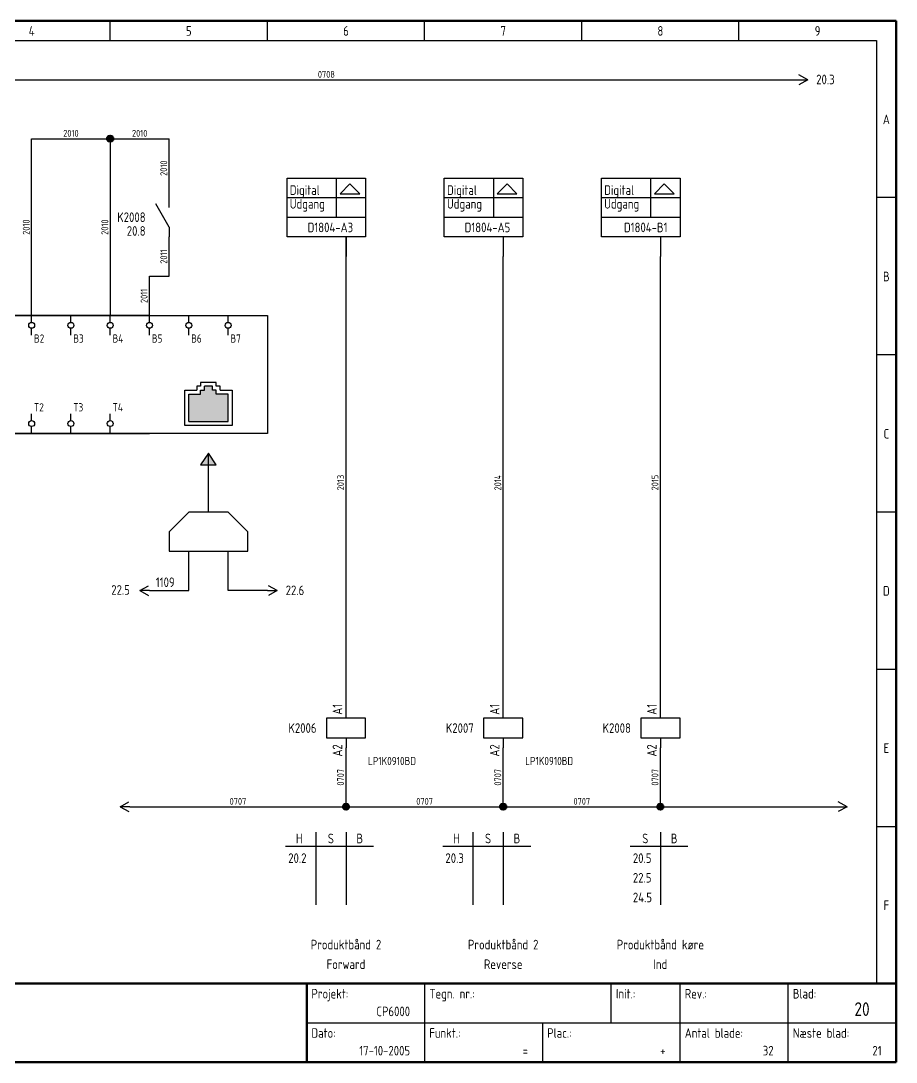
# Model space of a CAD drawing. Header units: millimetres. Extents: x 10 to 410, y 10 to 275.
# Drawn here: x 187.3 to 410, y 10 to 275 of the extents above; entities that cross this region are included whole.
import ezdxf
from ezdxf.enums import TextEntityAlignment as Align

# ---------------------------------------------------------------- set-up
doc = ezdxf.new("R2010")
doc.units = ezdxf.units.MM
doc.linetypes.add('Caddy_Solid', pattern=[0])
doc.layers.add('2', color=7, linetype='Continuous')
doc.styles.add('Caddy_Vectorfont1p', font='isocp___.ttf', dxfattribs={"width": 0.9})

# ---------------------------------------------------------------- blocks, each defined once
blk = doc.blocks.new('Blk1')
at = {"linetype": 'Caddy_Solid', "lineweight": 50}
for p, q in [((10, 275), (410, 275)), ((410, 275), (410, 10)), ((10, 30), (410, 30)), ((260, 30), (260, 10)), ((410, 10), (10, 10))]:
    blk.add_line(p, q, dxfattribs=at)
at = {"linetype": 'Caddy_Solid', "lineweight": 25}
for p, q in [((210, 270), (210, 275)), ((250, 270), (250, 275)), ((290, 270), (290, 275)), ((330, 270), (330, 275)), ((370, 270), (370, 275)), ((15, 270), (405, 270)), ((405, 270), (405, 30)), ((410, 230), (405, 230)), ((410, 190), (405, 190)), ((410, 150), (405, 150)), ((405, 110), (410, 110)), ((405, 70), (410, 70)), ((290, 30), (290, 10)), ((337.5, 20), (337.5, 30)), ((355, 20), (355, 30)), ((382.5, 20), (382.5, 30)), ((405, 30), (410, 30)), ((260, 20), (410, 20)), ((320, 20), (320, 10)), ((355, 10), (355, 20)), ((382.5, 10), (382.5, 20))]:
    blk.add_line(p, q, dxfattribs=at)
at = {"lineweight": 25, "style": 'Caddy_Vectorfont1p', "width": 0.9}
for s, p in [('4', (190, 271.2)), ('5', (230, 271.2)), ('6', (270, 271.2)), ('7', (310, 271.2)), ('8', (350, 271.2)), ('9', (390, 271.2)), ('A', (407.5, 248.7)), ('B', (407.5, 208.7)), ('C', (407.5, 168.7)), ('D', (407.5, 128.7)), ('E', (407.5, 88.7)), ('F', (407.5, 48.7))]:
    blk.add_text(s, height=2.45, dxfattribs=at).set_placement(p, align=Align.CENTER)
for s, p in [('Projekt:', (261.2, 26.2)), ('Tegn. nr.:', (291.2, 26.2)), ('Init.:', (338.7, 26.2)), ('Rev.:', (356.2, 26.2)), ('Blad:', (383.7, 26.2)), ('Dato:', (261.2, 16.2)), ('Funkt.:', (291.2, 16.2)), ('Plac.:', (321.2, 16.2)), ('Antal blade:', (356.2, 16.2)), ('Næste blad:', (383.7, 16.2))]:
    blk.add_text(s, height=2.45, dxfattribs=at).set_placement(p)
for s, p in [('CP6000', (286.3, 21.7)), ('17-10-2005', (286.3, 11.7)), ('+', (351.3, 11.7)), ('32', (378.8, 11.7)), ('21', (406.3, 11.7)), ('=', (316.3, 11.7))]:
    blk.add_text(s, height=2.45, dxfattribs=at).set_placement(p, align=Align.RIGHT)
at = {"lineweight": 35, "style": 'Caddy_Vectorfont1p', "width": 0.9}
blk.add_text('20', height=3.5, dxfattribs=at).set_placement((403.25, 21.75), align=Align.RIGHT)
blk = doc.blocks.new('Blk7')
at = {"linetype": 'Caddy_Solid', "lineweight": 25}
for p, q in [((190, 198.25), (190, 200)), ((190, 195), (190, 196.75))]:
    blk.add_line(p, q, dxfattribs=at)
blk.add_circle((190, 197.5), 0.75, dxfattribs=at)
at = {"lineweight": 25, "style": 'Caddy_Vectorfont1p', "width": 0.9, "flags": 1}
blk.add_attdef('$TAG160410', (192.6, 199.2), '', height=2.45, rotation=90, dxfattribs=at)
at = {"layer": '2', "lineweight": 25, "style": 'Caddy_Vectorfont1p', "width": 0.9, "flags": 1}
blk.add_attdef('$TAG160400', (189.1, 199.2), '', height=2.45, rotation=90, dxfattribs=at)
for tag, p in [('$TAG140020', (185.05, 203.3)), ('$TAG140050', (185.05, 199.8)), ('$TAG160010', (185.05, 196.3)), ('$TAG160030', (185.05, 192.8)), ('$TAG160040', (185.05, 187.8))]:
    blk.add_attdef(tag, text='', height=2.45, dxfattribs=at).set_placement(p, align=Align.RIGHT)
blk = doc.blocks.new('Blk8')
at = {"linetype": 'Caddy_Solid', "lineweight": 25}
for p, q in [((200, 198.25), (200, 200)), ((200, 195), (200, 196.75))]:
    blk.add_line(p, q, dxfattribs=at)
blk.add_circle((200, 197.5), 0.75, dxfattribs=at)
at = {"lineweight": 25, "style": 'Caddy_Vectorfont1p', "width": 0.9, "flags": 1}
blk.add_attdef('$TAG160410', (202.6, 199.2), '', height=2.45, rotation=90, dxfattribs=at)
at = {"layer": '2', "lineweight": 25, "style": 'Caddy_Vectorfont1p', "width": 0.9, "flags": 1}
blk.add_attdef('$TAG160400', (199.1, 199.2), '', height=2.45, rotation=90, dxfattribs=at)
for tag, p in [('$TAG140020', (195.05, 203.3)), ('$TAG140050', (195.05, 199.8)), ('$TAG160010', (195.05, 196.3)), ('$TAG160030', (195.05, 192.8)), ('$TAG160040', (195.05, 187.8))]:
    blk.add_attdef(tag, text='', height=2.45, dxfattribs=at).set_placement(p, align=Align.RIGHT)
blk = doc.blocks.new('Blk9')
at = {"linetype": 'Caddy_Solid', "lineweight": 25}
for p, q in [((210, 198.25), (210, 200)), ((210, 195), (210, 196.75))]:
    blk.add_line(p, q, dxfattribs=at)
blk.add_circle((210, 197.5), 0.75, dxfattribs=at)
at = {"lineweight": 25, "style": 'Caddy_Vectorfont1p', "width": 0.9, "flags": 1}
blk.add_attdef('$TAG160410', (212.6, 199.2), '', height=2.45, rotation=90, dxfattribs=at)
at = {"layer": '2', "lineweight": 25, "style": 'Caddy_Vectorfont1p', "width": 0.9, "flags": 1}
blk.add_attdef('$TAG160400', (209.1, 199.2), '', height=2.45, rotation=90, dxfattribs=at)
for tag, p in [('$TAG140020', (205.05, 203.3)), ('$TAG140050', (205.05, 199.8)), ('$TAG160010', (205.05, 196.3)), ('$TAG160030', (205.05, 192.8)), ('$TAG160040', (205.05, 187.8))]:
    blk.add_attdef(tag, text='', height=2.45, dxfattribs=at).set_placement(p, align=Align.RIGHT)
blk = doc.blocks.new('Blk10')
at = {"linetype": 'Caddy_Solid', "lineweight": 25}
for p, q in [((220, 198.25), (220, 200)), ((220, 195), (220, 196.75))]:
    blk.add_line(p, q, dxfattribs=at)
blk.add_circle((220, 197.5), 0.75, dxfattribs=at)
at = {"lineweight": 25, "style": 'Caddy_Vectorfont1p', "width": 0.9, "flags": 1}
blk.add_attdef('$TAG160410', (222.6, 199.2), '', height=2.45, rotation=90, dxfattribs=at)
at = {"layer": '2', "lineweight": 25, "style": 'Caddy_Vectorfont1p', "width": 0.9, "flags": 1}
blk.add_attdef('$TAG160400', (219.1, 199.2), '', height=2.45, rotation=90, dxfattribs=at)
for tag, p in [('$TAG140020', (215.05, 203.3)), ('$TAG140050', (215.05, 199.8)), ('$TAG160010', (215.05, 196.3)), ('$TAG160030', (215.05, 192.8)), ('$TAG160040', (215.05, 187.8))]:
    blk.add_attdef(tag, text='', height=2.45, dxfattribs=at).set_placement(p, align=Align.RIGHT)
blk = doc.blocks.new('Blk11')
at = {"linetype": 'Caddy_Solid', "lineweight": 25}
for p, q in [((230, 198.25), (230, 200)), ((230, 195), (230, 196.75))]:
    blk.add_line(p, q, dxfattribs=at)
blk.add_circle((230, 197.5), 0.75, dxfattribs=at)
at = {"lineweight": 25, "style": 'Caddy_Vectorfont1p', "width": 0.9, "flags": 1}
blk.add_attdef('$TAG160410', (232.6, 199.2), '', height=2.45, rotation=90, dxfattribs=at)
at = {"layer": '2', "lineweight": 25, "style": 'Caddy_Vectorfont1p', "width": 0.9, "flags": 1}
blk.add_attdef('$TAG160400', (229.1, 199.2), '', height=2.45, rotation=90, dxfattribs=at)
for tag, p in [('$TAG140020', (225.05, 203.3)), ('$TAG140050', (225.05, 199.8)), ('$TAG160010', (225.05, 196.3)), ('$TAG160030', (225.05, 192.8)), ('$TAG160040', (225.05, 187.8))]:
    blk.add_attdef(tag, text='', height=2.45, dxfattribs=at).set_placement(p, align=Align.RIGHT)
blk = doc.blocks.new('Blk12')
at = {"linetype": 'Caddy_Solid', "lineweight": 25}
for p, q in [((240, 198.25), (240, 200)), ((240, 195), (240, 196.75))]:
    blk.add_line(p, q, dxfattribs=at)
blk.add_circle((240, 197.5), 0.75, dxfattribs=at)
at = {"lineweight": 25, "style": 'Caddy_Vectorfont1p', "width": 0.9, "flags": 1}
blk.add_attdef('$TAG160410', (242.6, 199.2), '', height=2.45, rotation=90, dxfattribs=at)
at = {"layer": '2', "lineweight": 25, "style": 'Caddy_Vectorfont1p', "width": 0.9, "flags": 1}
blk.add_attdef('$TAG160400', (239.1, 199.2), '', height=2.45, rotation=90, dxfattribs=at)
for tag, p in [('$TAG140020', (235.05, 203.3)), ('$TAG140050', (235.05, 199.8)), ('$TAG160010', (235.05, 196.3)), ('$TAG160030', (235.05, 192.8)), ('$TAG160040', (235.05, 187.8))]:
    blk.add_attdef(tag, text='', height=2.45, dxfattribs=at).set_placement(p, align=Align.RIGHT)
blk = doc.blocks.new('Blk14')
at = {"linetype": 'Caddy_Solid', "lineweight": 25}
for p, q in [((190, 173.25), (190, 175)), ((190, 170), (190, 171.75))]:
    blk.add_line(p, q, dxfattribs=at)
blk.add_circle((190, 172.5), 0.75, dxfattribs=at)
at = {"lineweight": 25, "style": 'Caddy_Vectorfont1p', "width": 0.9, "flags": 1}
blk.add_attdef('$TAG160410', (192.6, 174.2), '', height=2.45, rotation=90, dxfattribs=at)
at = {"layer": '2', "lineweight": 25, "style": 'Caddy_Vectorfont1p', "width": 0.9, "flags": 1}
blk.add_attdef('$TAG160400', (189.1, 174.2), '', height=2.45, rotation=90, dxfattribs=at)
for tag, p in [('$TAG140020', (185.05, 178.3)), ('$TAG140050', (185.05, 174.8)), ('$TAG160010', (185.05, 171.3)), ('$TAG160030', (185.05, 167.8)), ('$TAG160040', (185.05, 162.8))]:
    blk.add_attdef(tag, text='', height=2.45, dxfattribs=at).set_placement(p, align=Align.RIGHT)
blk = doc.blocks.new('Blk15')
at = {"linetype": 'Caddy_Solid', "lineweight": 25}
for p, q in [((200, 173.25), (200, 175)), ((200, 170), (200, 171.75))]:
    blk.add_line(p, q, dxfattribs=at)
blk.add_circle((200, 172.5), 0.75, dxfattribs=at)
at = {"lineweight": 25, "style": 'Caddy_Vectorfont1p', "width": 0.9, "flags": 1}
blk.add_attdef('$TAG160410', (202.6, 174.2), '', height=2.45, rotation=90, dxfattribs=at)
at = {"layer": '2', "lineweight": 25, "style": 'Caddy_Vectorfont1p', "width": 0.9, "flags": 1}
blk.add_attdef('$TAG160400', (199.1, 174.2), '', height=2.45, rotation=90, dxfattribs=at)
for tag, p in [('$TAG140020', (195.05, 178.3)), ('$TAG140050', (195.05, 174.8)), ('$TAG160010', (195.05, 171.3)), ('$TAG160030', (195.05, 167.8)), ('$TAG160040', (195.05, 162.8))]:
    blk.add_attdef(tag, text='', height=2.45, dxfattribs=at).set_placement(p, align=Align.RIGHT)
blk = doc.blocks.new('Blk16')
at = {"linetype": 'Caddy_Solid', "lineweight": 25}
for p, q in [((210, 173.25), (210, 175)), ((210, 170), (210, 171.75))]:
    blk.add_line(p, q, dxfattribs=at)
blk.add_circle((210, 172.5), 0.75, dxfattribs=at)
at = {"lineweight": 25, "style": 'Caddy_Vectorfont1p', "width": 0.9, "flags": 1}
blk.add_attdef('$TAG160410', (212.6, 174.2), '', height=2.45, rotation=90, dxfattribs=at)
at = {"layer": '2', "lineweight": 25, "style": 'Caddy_Vectorfont1p', "width": 0.9, "flags": 1}
blk.add_attdef('$TAG160400', (209.1, 174.2), '', height=2.45, rotation=90, dxfattribs=at)
for tag, p in [('$TAG140020', (205.05, 178.3)), ('$TAG140050', (205.05, 174.8)), ('$TAG160010', (205.05, 171.3)), ('$TAG160030', (205.05, 167.8)), ('$TAG160040', (205.05, 162.8))]:
    blk.add_attdef(tag, text='', height=2.45, dxfattribs=at).set_placement(p, align=Align.RIGHT)
blk = doc.blocks.new('Blk32')
at = {"linetype": 'Caddy_Solid', "lineweight": 25}
for p, q in [((212.5, 75), (214.75, 76.25)), ((212.5, 75), (214.75, 73.75)), ((215, 75), (212.5, 75))]:
    blk.add_line(p, q, dxfattribs=at)
at = {"lineweight": 25, "style": 'Caddy_Vectorfont1p', "width": 0.9, "flags": 1}
blk.add_attdef('$TAG160010', (216.6, 75.9), '', height=2.45, dxfattribs=at)
at = {"lineweight": 25, "style": 'Caddy_Vectorfont1p', "width": 0.9}
blk.add_attdef('$TAG160500', text='', height=2.45, dxfattribs=at).set_placement((210, 73.95), align=Align.RIGHT)
blk = doc.blocks.new('Blk33')
at = {"linetype": 'Caddy_Solid', "lineweight": 25}
for p, q in [((395, 75), (397.5, 75)), ((397.5, 75), (395.25, 76.25)), ((397.5, 75), (395.25, 73.75))]:
    blk.add_line(p, q, dxfattribs=at)
at = {"lineweight": 25, "style": 'Caddy_Vectorfont1p', "width": 0.9, "flags": 1}
blk.add_attdef('$TAG160010', text='', height=2.45, dxfattribs=at).set_placement((392.5, 75.9), align=Align.RIGHT)
at = {"lineweight": 25, "style": 'Caddy_Vectorfont1p', "width": 0.9}
blk.add_attdef('$TAG160500', (399.65, 73.85), '', height=2.45, dxfattribs=at)
blk = doc.blocks.new('Blk34')
at = {"linetype": 'Caddy_Solid', "lineweight": 25}
for p, q in [((270, 97.5), (270, 100)), ((275, 97.5), (265, 97.5)), ((265, 97.5), (265, 92.5)), ((275, 92.5), (275, 97.5)), ((265, 92.5), (275, 92.5)), ((270, 92.5), (270, 90))]:
    blk.add_line(p, q, dxfattribs=at)
at = {"lineweight": 25, "style": 'Caddy_Vectorfont1p', "width": 0.9}
blk.add_attdef('$TAG175000_00', (269.05, 98.4), '', height=2.45, rotation=90, dxfattribs=at)
for tag, p in [('$TAG160010', (262.5, 93.8)), ('$TAG160030', (262.5, 90.3))]:
    blk.add_attdef(tag, text='', height=2.45, dxfattribs=at).set_placement(p, align=Align.RIGHT)
blk.add_attdef('$TAG175000_01', text='', height=2.45, rotation=90, dxfattribs=at).set_placement((269.05, 90.9), align=Align.RIGHT)
at = {"lineweight": 25, "style": 'Caddy_Vectorfont1p', "width": 0.9, "flags": 1}
blk.add_attdef('$TAG160040', text='', height=2.45, dxfattribs=at).set_placement((262.5, 86.8), align=Align.RIGHT)
blk = doc.blocks.new('Blk35')
at = {"linetype": 'Caddy_Solid', "lineweight": 25}
for p, q in [((310, 97.5), (310, 100)), ((315, 97.5), (305, 97.5)), ((305, 97.5), (305, 92.5)), ((315, 92.5), (315, 97.5)), ((305, 92.5), (315, 92.5)), ((310, 92.5), (310, 90))]:
    blk.add_line(p, q, dxfattribs=at)
at = {"lineweight": 25, "style": 'Caddy_Vectorfont1p', "width": 0.9}
blk.add_attdef('$TAG175000_00', (309.05, 98.4), '', height=2.45, rotation=90, dxfattribs=at)
for tag, p in [('$TAG160010', (302.5, 93.8)), ('$TAG160030', (302.5, 90.3))]:
    blk.add_attdef(tag, text='', height=2.45, dxfattribs=at).set_placement(p, align=Align.RIGHT)
blk.add_attdef('$TAG175000_01', text='', height=2.45, rotation=90, dxfattribs=at).set_placement((309.05, 90.9), align=Align.RIGHT)
at = {"lineweight": 25, "style": 'Caddy_Vectorfont1p', "width": 0.9, "flags": 1}
blk.add_attdef('$TAG160040', text='', height=2.45, dxfattribs=at).set_placement((302.5, 86.8), align=Align.RIGHT)
blk = doc.blocks.new('Blk36')
at = {"linetype": 'Caddy_Solid', "lineweight": 25}
for p, q in [((350, 97.5), (350, 100)), ((355, 97.5), (345, 97.5)), ((345, 97.5), (345, 92.5)), ((355, 92.5), (355, 97.5)), ((345, 92.5), (355, 92.5)), ((350, 92.5), (350, 90))]:
    blk.add_line(p, q, dxfattribs=at)
at = {"lineweight": 25, "style": 'Caddy_Vectorfont1p', "width": 0.9}
blk.add_attdef('$TAG175000_00', (349.05, 98.4), '', height=2.45, rotation=90, dxfattribs=at)
for tag, p in [('$TAG160010', (342.5, 93.8)), ('$TAG160030', (342.5, 90.3))]:
    blk.add_attdef(tag, text='', height=2.45, dxfattribs=at).set_placement(p, align=Align.RIGHT)
blk.add_attdef('$TAG175000_01', text='', height=2.45, rotation=90, dxfattribs=at).set_placement((349.05, 90.9), align=Align.RIGHT)
at = {"lineweight": 25, "style": 'Caddy_Vectorfont1p', "width": 0.9, "flags": 1}
blk.add_attdef('$TAG160040', text='', height=2.45, dxfattribs=at).set_placement((342.5, 86.8), align=Align.RIGHT)
blk = doc.blocks.new('Blk37')
at = {"linetype": 'Caddy_Solid', "lineweight": 25}
for p, q in [((225, 222.5), (221.58, 228.42)), ((225, 227.5), (225, 230)), ((225, 222.5), (225, 220))]:
    blk.add_line(p, q, dxfattribs=at)
at = {"lineweight": 25, "style": 'Caddy_Vectorfont1p', "width": 0.9, "flags": 1}
blk.add_attdef('$TAG175000_00', (224.05, 229.3), '', height=2.45, rotation=90, dxfattribs=at)
at = {"lineweight": 25, "style": 'Caddy_Vectorfont1p', "width": 0.9}
for tag, p in [('$TAG160010', (219, 223.8)), ('$TAG160500', (219, 220.3))]:
    blk.add_attdef(tag, text='', height=2.45, dxfattribs=at).set_placement(p, align=Align.RIGHT)
at = {"lineweight": 25, "style": 'Caddy_Vectorfont1p', "width": 0.9, "flags": 1}
blk.add_attdef('$TAG175000_01', text='', height=2.45, rotation=90, dxfattribs=at).set_placement((224.05, 220.9), align=Align.RIGHT)
blk = doc.blocks.new('Blk42')
at = {"linetype": 'Caddy_Solid', "lineweight": 25}
for p, q in [((385, 260), (387.5, 260)), ((387.5, 260), (385.25, 261.25)), ((387.5, 260), (385.25, 258.75))]:
    blk.add_line(p, q, dxfattribs=at)
at = {"lineweight": 25, "style": 'Caddy_Vectorfont1p', "width": 0.9, "flags": 1}
blk.add_attdef('$TAG160010', text='', height=2.45, dxfattribs=at).set_placement((382.5, 260.9), align=Align.RIGHT)
at = {"lineweight": 25, "style": 'Caddy_Vectorfont1p', "width": 0.9}
blk.add_attdef('$TAG160500', (389.65, 258.85), '', height=2.45, dxfattribs=at)
blk = doc.blocks.new('Blk48')
at = {"linetype": 'Caddy_Solid', "lineweight": 25}
for p, q in [((255, 235), (275, 235)), ((255, 220), (255, 235)), ((275, 235), (275, 220)), ((275, 220), (255, 220))]:
    blk.add_line(p, q, dxfattribs=at)
blk = doc.blocks.new('Blk47')
at = {"linetype": 'Caddy_Solid', "lineweight": 25}
for p, q in [((267.5, 235), (267.5, 225)), ((271, 233.5), (268.5, 231)), ((273.5, 231), (271, 233.5)), ((268.5, 231), (273.5, 231)), ((255, 230), (275, 230)), ((255, 225), (275, 225)), ((270, 220), (270, 215))]:
    blk.add_line(p, q, dxfattribs=at)
blk.add_blockref('Blk48', (0, 0, 1))
at = {"lineweight": 25, "style": 'Caddy_Vectorfont1p', "width": 0.9}
for s, p in [('Digital', (255.7, 230.7)), ('Udgang', (255.7, 227.2))]:
    blk.add_text(s, height=2.45, dxfattribs=at).set_placement(p)
at = {"lineweight": 25, "style": 'Caddy_Vectorfont1p', "width": 0.9, "flags": 1}
blk.add_attdef('$TAG160010', text='', height=2.45, dxfattribs=at).set_placement((248.46, 225.55), align=Align.RIGHT)
at = {"lineweight": 25, "style": 'Caddy_Vectorfont1p', "width": 0.9}
for tag, p in [('$TAG175100', (271.8, 221.2)), ('$TAG175110', (251.8, 218.7)), ('$TAG175120', (251.8, 215.2)), ('$TAG160500', (248.46, 211.55))]:
    blk.add_attdef(tag, text='', height=2.45, dxfattribs=at).set_placement(p, align=Align.RIGHT)
blk.add_attdef('$TAG175000_00', text='', height=2.45, rotation=90, dxfattribs=at).set_placement((269.05, 215.9), align=Align.RIGHT)
blk = doc.blocks.new('Blk50')
at = {"linetype": 'Caddy_Solid', "lineweight": 25}
for p, q in [((295, 235), (315, 235)), ((295, 220), (295, 235)), ((315, 235), (315, 220)), ((315, 220), (295, 220))]:
    blk.add_line(p, q, dxfattribs=at)
blk = doc.blocks.new('Blk49')
at = {"linetype": 'Caddy_Solid', "lineweight": 25}
for p, q in [((307.5, 235), (307.5, 225)), ((311, 233.5), (308.5, 231)), ((313.5, 231), (311, 233.5)), ((308.5, 231), (313.5, 231)), ((295, 230), (315, 230)), ((295, 225), (315, 225)), ((310, 220), (310, 215))]:
    blk.add_line(p, q, dxfattribs=at)
blk.add_blockref('Blk50', (0, 0, 1))
at = {"lineweight": 25, "style": 'Caddy_Vectorfont1p', "width": 0.9}
for s, p in [('Digital', (295.7, 230.7)), ('Udgang', (295.7, 227.2))]:
    blk.add_text(s, height=2.45, dxfattribs=at).set_placement(p)
at = {"lineweight": 25, "style": 'Caddy_Vectorfont1p', "width": 0.9, "flags": 1}
blk.add_attdef('$TAG160010', text='', height=2.45, dxfattribs=at).set_placement((288.46, 225.55), align=Align.RIGHT)
at = {"lineweight": 25, "style": 'Caddy_Vectorfont1p', "width": 0.9}
for tag, p in [('$TAG175100', (311.8, 221.2)), ('$TAG175110', (291.8, 218.7)), ('$TAG175120', (291.8, 215.2)), ('$TAG160500', (288.46, 211.55))]:
    blk.add_attdef(tag, text='', height=2.45, dxfattribs=at).set_placement(p, align=Align.RIGHT)
blk.add_attdef('$TAG175000_00', text='', height=2.45, rotation=90, dxfattribs=at).set_placement((309.05, 215.9), align=Align.RIGHT)
blk = doc.blocks.new('Blk52')
at = {"linetype": 'Caddy_Solid', "lineweight": 25}
for p, q in [((335, 235), (355, 235)), ((335, 220), (335, 235)), ((355, 235), (355, 220)), ((355, 220), (335, 220))]:
    blk.add_line(p, q, dxfattribs=at)
blk = doc.blocks.new('Blk51')
at = {"linetype": 'Caddy_Solid', "lineweight": 25}
for p, q in [((347.5, 235), (347.5, 225)), ((351, 233.5), (348.5, 231)), ((353.5, 231), (351, 233.5)), ((348.5, 231), (353.5, 231)), ((335, 230), (355, 230)), ((335, 225), (355, 225)), ((350, 220), (350, 215))]:
    blk.add_line(p, q, dxfattribs=at)
blk.add_blockref('Blk52', (0, 0, 1))
at = {"lineweight": 25, "style": 'Caddy_Vectorfont1p', "width": 0.9}
for s, p in [('Digital', (335.7, 230.7)), ('Udgang', (335.7, 227.2))]:
    blk.add_text(s, height=2.45, dxfattribs=at).set_placement(p)
at = {"lineweight": 25, "style": 'Caddy_Vectorfont1p', "width": 0.9, "flags": 1}
blk.add_attdef('$TAG160010', text='', height=2.45, dxfattribs=at).set_placement((328.46, 225.55), align=Align.RIGHT)
at = {"lineweight": 25, "style": 'Caddy_Vectorfont1p', "width": 0.9}
for tag, p in [('$TAG175100', (351.8, 221.2)), ('$TAG175110', (331.8, 218.7)), ('$TAG175120', (331.8, 215.2)), ('$TAG160500', (328.46, 211.55))]:
    blk.add_attdef(tag, text='', height=2.45, dxfattribs=at).set_placement(p, align=Align.RIGHT)
blk.add_attdef('$TAG175000_00', text='', height=2.45, rotation=90, dxfattribs=at).set_placement((349.05, 215.9), align=Align.RIGHT)
blk = doc.blocks.new('Blk53')
blk.add_hatch(color=256).paths.add_polyline_path([(240, 173), (230, 173), (230, 180), (233, 180), (233, 181), (234, 181), (234, 182), (236, 182), (236, 181), (237, 181), (237, 180), (240, 180)])
at = {"linetype": 'Caddy_Solid', "lineweight": 25}
for p, q in [((237, 183), (233, 183)), ((233, 183), (233, 182)), ((237, 182), (237, 183)), ((229, 172), (229, 181)), ((229, 181), (232, 181)), ((233, 182), (232, 182)), ((232, 182), (232, 181)), ((233, 180), (233, 181)), ((233, 181), (234, 181)), ((234, 181), (234, 182)), ((236, 182), (234, 182)), ((236, 181), (236, 182)), ((237, 181), (236, 181)), ((238, 182), (237, 182)), ((237, 180), (237, 181)), ((238, 181), (238, 182)), ((238, 181), (241, 181)), ((241, 181), (241, 172)), ((230, 173), (230, 180)), ((230, 180), (233, 180)), ((240, 180), (237, 180)), ((240, 173), (240, 180)), ((230, 173), (240, 173)), ((241, 172), (229, 172))]:
    blk.add_line(p, q, dxfattribs=at)
blk = doc.blocks.new('Blk54')
at = {"linetype": 'Caddy_Solid', "lineweight": 25}
for p, q in [((217.5, 130), (219.75, 131.25)), ((217.5, 130), (219.75, 128.75)), ((220, 130), (217.5, 130))]:
    blk.add_line(p, q, dxfattribs=at)
at = {"lineweight": 25, "style": 'Caddy_Vectorfont1p', "width": 0.9, "flags": 1}
for tag, p in [('$TAG140020', (221.6, 137.9)), ('$TAG140050', (221.6, 134.4))]:
    blk.add_attdef(tag, p, '', height=2.45, dxfattribs=at)
at = {"lineweight": 25, "style": 'Caddy_Vectorfont1p', "width": 0.9}
blk.add_attdef('$TAG160010', (221.6, 130.9), '', height=2.45, dxfattribs=at)
blk.add_attdef('$TAG160500', text='', height=2.45, dxfattribs=at).set_placement((215, 128.95), align=Align.RIGHT)
blk = doc.blocks.new('Blk55')
at = {"linetype": 'Caddy_Solid', "lineweight": 25}
for p, q in [((250, 130), (252.5, 130)), ((252.5, 130), (250.25, 131.25)), ((252.5, 130), (250.25, 128.75))]:
    blk.add_line(p, q, dxfattribs=at)
at = {"lineweight": 25, "style": 'Caddy_Vectorfont1p', "width": 0.9, "flags": 1}
blk.add_attdef('$TAG160010', text='', height=2.45, dxfattribs=at).set_placement((247.5, 130.9), align=Align.RIGHT)
at = {"lineweight": 25, "style": 'Caddy_Vectorfont1p', "width": 0.9}
blk.add_attdef('$TAG160500', (254.65, 128.85), '', height=2.45, dxfattribs=at)
blk = doc.blocks.new('Blk86')
at = {"linetype": 'Caddy_Solid', "lineweight": 25}
for p, q in [((262.3, 68.5), (262.3, 50)), ((270, 68.5), (270, 50)), ((254.6, 65), (277, 65))]:
    blk.add_line(p, q, dxfattribs=at)
at = {"lineweight": 25, "style": 'Caddy_Vectorfont1p', "width": 0.9}
for s, p in [('H', (258.1, 65.7)), ('S', (266.15, 65.7)), ('B', (273.5, 65.7))]:
    blk.add_text(s, height=2.45, dxfattribs=at).set_placement(p, align=Align.CENTER)
blk.add_text('20.2', height=2.45, dxfattribs=at).set_placement((255.3, 60.7))
blk = doc.blocks.new('Blk87')
at = {"linetype": 'Caddy_Solid', "lineweight": 25}
for p, q in [((302.3, 68.5), (302.3, 50)), ((310, 68.5), (310, 50)), ((294.6, 65), (317, 65))]:
    blk.add_line(p, q, dxfattribs=at)
at = {"lineweight": 25, "style": 'Caddy_Vectorfont1p', "width": 0.9}
for s, p in [('H', (298.1, 65.7)), ('S', (306.15, 65.7)), ('B', (313.5, 65.7))]:
    blk.add_text(s, height=2.45, dxfattribs=at).set_placement(p, align=Align.CENTER)
blk.add_text('20.3', height=2.45, dxfattribs=at).set_placement((295.3, 60.7))
blk = doc.blocks.new('Blk88')
at = {"linetype": 'Caddy_Solid', "lineweight": 25}
for p, q in [((350, 68.5), (350, 50)), ((342.3, 65), (357, 65))]:
    blk.add_line(p, q, dxfattribs=at)
at = {"lineweight": 25, "style": 'Caddy_Vectorfont1p', "width": 0.9}
for s, p in [('S', (346.15, 65.7)), ('B', (353.5, 65.7))]:
    blk.add_text(s, height=2.45, dxfattribs=at).set_placement(p, align=Align.CENTER)
for s, p in [('20.5', (343, 60.7)), ('22.5', (343, 55.7)), ('24.5', (343, 50.7))]:
    blk.add_text(s, height=2.45, dxfattribs=at).set_placement(p)

msp = doc.modelspace()

# ---------------------------------------------------------------- hatches: boundary and pattern name
msp.add_hatch(color=256).paths.add_polyline_path([(233, 162), (235, 165), (237, 162)])

# ---------------------------------------------------------------- linework, layer by layer
at = {"linetype": 'Caddy_Solid', "lineweight": 25}
for p, q in [((145, 260), (385, 260)), ((190, 200), (190, 245)), ((190, 245), (210, 245)), ((210, 245), (210, 200)), ((210, 245), (225, 245)), ((225, 230), (225, 245)), ((225, 210), (225, 220)), ((270, 215), (270, 220)), ((270, 100), (270, 215)), ((310, 100), (310, 215)), ((350, 100), (350, 215)), ((220, 200), (220, 210)), ((220, 210), (225, 210)), ((220, 200), (250, 200)), ((250, 200), (250, 170)), ((250, 170), (220, 170)), ((235, 165), (233, 162)), ((235, 150), (235, 165)), ((237, 162), (235, 165)), ((233, 162), (237, 162)), ((230, 150), (225, 145)), ((240, 150), (230, 150)), ((245, 145), (240, 150)), ((225, 145), (225, 140)), ((245, 140), (245, 145)), ((225, 140), (245, 140)), ((230, 130), (230, 140)), ((240, 130), (240, 140)), ((220, 130), (230, 130)), ((250, 130), (240, 130)), ((270, 75), (270, 90)), ((310, 75), (310, 90)), ((350, 75), (350, 90)), ((215, 75), (270, 75)), ((270, 75), (310, 75)), ((310, 75), (350, 75)), ((350, 75), (395, 75))]:
    msp.add_line(p, q, dxfattribs=at)
at = {"linetype": 'Caddy_Solid', "lineweight": 35}
for p, q in [((60, 200), (220, 200)), ((220, 170), (60, 170))]:
    msp.add_line(p, q, dxfattribs=at)
at = {"lineweight": 40}
for centre, radius in [((210, 245), 0.8), ((210, 245), 0.6), ((210, 245), 0.4), ((270, 75), 0.8), ((270, 75), 0.6), ((270, 75), 0.4), ((310, 75), 0.8), ((310, 75), 0.6), ((310, 75), 0.4), ((350, 75), 0.8), ((350, 75), 0.6), ((350, 75), 0.4)]:
    msp.add_circle(centre, radius, dxfattribs=at)

# ---------------------------------------------------------------- block references
for name in ['Blk1', 'Blk7', 'Blk8', 'Blk9', 'Blk10', 'Blk11', 'Blk12', 'Blk53', 'Blk14', 'Blk15', 'Blk16', 'Blk32', 'Blk33', 'Blk86', 'Blk87', 'Blk88']:
    msp.add_blockref(name, (0, 0, 1))
ref = msp.add_blockref('Blk42', (0, 0, 1))
ref.add_attrib('$TAG160500', '20.3', (389.65, 258.85), dxfattribs={"lineweight": 25, "height": 2.45, "style": 'Caddy_Vectorfont1p', "width": 0.9})
ref = msp.add_blockref('Blk47', (0, 0, 1))
ref.add_attrib('$TAG175100', 'D1804-A3', dxfattribs={"lineweight": 25, "height": 2.45, "style": 'Caddy_Vectorfont1p', "width": 0.9}).set_placement((271.8, 221.2), align=Align.RIGHT)
ref = msp.add_blockref('Blk49', (0, 0, 1))
ref.add_attrib('$TAG175100', 'D1804-A5', dxfattribs={"lineweight": 25, "height": 2.45, "style": 'Caddy_Vectorfont1p', "width": 0.9}).set_placement((311.8, 221.2), align=Align.RIGHT)
ref = msp.add_blockref('Blk51', (0, 0, 1))
ref.add_attrib('$TAG175100', 'D1804-B1', dxfattribs={"lineweight": 25, "height": 2.45, "style": 'Caddy_Vectorfont1p', "width": 0.9}).set_placement((351.8, 221.2), align=Align.RIGHT)
ref = msp.add_blockref('Blk37', (0, 0, 1))
ref.add_attrib('$TAG160010', 'K2008', dxfattribs={"lineweight": 25, "height": 2.45, "style": 'Caddy_Vectorfont1p', "width": 0.9}).set_placement((219, 223.8), align=Align.RIGHT)
ref.add_attrib('$TAG160500', '20.8', dxfattribs={"lineweight": 25, "height": 2.45, "style": 'Caddy_Vectorfont1p', "width": 0.9}).set_placement((219, 220.3), align=Align.RIGHT)
ref = msp.add_blockref('Blk54', (0, 0, 1))
ref.add_attrib('$TAG160010', '1109', (221.6, 130.9), dxfattribs={"lineweight": 25, "height": 2.45, "style": 'Caddy_Vectorfont1p', "width": 0.9})
ref.add_attrib('$TAG160500', '22.5', dxfattribs={"lineweight": 25, "height": 2.45, "style": 'Caddy_Vectorfont1p', "width": 0.9}).set_placement((215, 128.95), align=Align.RIGHT)
ref = msp.add_blockref('Blk55', (0, 0, 1))
ref.add_attrib('$TAG160500', '22.6', (254.65, 128.85), dxfattribs={"lineweight": 25, "height": 2.45, "style": 'Caddy_Vectorfont1p', "width": 0.9})
ref = msp.add_blockref('Blk34', (0, 0, 1))
ref.add_attrib('$TAG160010', 'K2006', dxfattribs={"lineweight": 25, "height": 2.45, "style": 'Caddy_Vectorfont1p', "width": 0.9}).set_placement((262.5, 93.8), align=Align.RIGHT)
ref.add_attrib('$TAG175000_00', 'A1', (269.05, 98.4), dxfattribs={"lineweight": 25, "height": 2.45, "rotation": 90, "style": 'Caddy_Vectorfont1p', "width": 0.9})
ref.add_attrib('$TAG175000_01', 'A2', dxfattribs={"lineweight": 25, "height": 2.45, "rotation": 90, "style": 'Caddy_Vectorfont1p', "width": 0.9}).set_placement((269.05, 90.9), align=Align.RIGHT)
ref = msp.add_blockref('Blk35', (0, 0, 1))
ref.add_attrib('$TAG160010', 'K2007', dxfattribs={"lineweight": 25, "height": 2.45, "style": 'Caddy_Vectorfont1p', "width": 0.9}).set_placement((302.5, 93.8), align=Align.RIGHT)
ref.add_attrib('$TAG175000_00', 'A1', (309.05, 98.4), dxfattribs={"lineweight": 25, "height": 2.45, "rotation": 90, "style": 'Caddy_Vectorfont1p', "width": 0.9})
ref.add_attrib('$TAG175000_01', 'A2', dxfattribs={"lineweight": 25, "height": 2.45, "rotation": 90, "style": 'Caddy_Vectorfont1p', "width": 0.9}).set_placement((309.05, 90.9), align=Align.RIGHT)
ref = msp.add_blockref('Blk36', (0, 0, 1))
ref.add_attrib('$TAG160010', 'K2008', dxfattribs={"lineweight": 25, "height": 2.45, "style": 'Caddy_Vectorfont1p', "width": 0.9}).set_placement((342.5, 93.8), align=Align.RIGHT)
ref.add_attrib('$TAG175000_00', 'A1', (349.05, 98.4), dxfattribs={"lineweight": 25, "height": 2.45, "rotation": 90, "style": 'Caddy_Vectorfont1p', "width": 0.9})
ref.add_attrib('$TAG175000_01', 'A2', dxfattribs={"lineweight": 25, "height": 2.45, "rotation": 90, "style": 'Caddy_Vectorfont1p', "width": 0.9}).set_placement((349.05, 90.9), align=Align.RIGHT)

# ---------------------------------------------------------------- texts
at = {"lineweight": 25, "style": 'Caddy_Vectorfont1p', "width": 0.9}
for s, height, p in [('0708', 1.75, (265, 260.5)), ('2010', 1.75, (200, 245.5)), ('2010', 1.75, (217.5, 245.5)), ('0707', 1.75, (242.5, 75.5)), ('0707', 1.75, (290, 75.5)), ('0707', 1.75, (330, 75.5)), ('Produktbånd 2', 2.45, (270, 38.7)), ('Produktbånd 2', 2.45, (310, 38.7)), ('Produktbånd køre', 2.45, (350, 38.7)), ('Forward', 2.45, (270, 33.7)), ('Reverse', 2.45, (310, 33.7)), ('Ind', 2.45, (350, 33.7))]:
    msp.add_text(s, height=height, dxfattribs=at).set_placement(p, align=Align.CENTER)
for s, p in [('2010', (224.5, 237.5)), ('2010', (189.5, 222.5)), ('2010', (209.5, 222.5)), ('2011', (224.5, 215)), ('2011', (219.5, 205)), ('2013', (269.5, 157.5)), ('2014', (309.5, 157.5)), ('2015', (349.5, 157.5)), ('0707', (269.5, 82.5)), ('0707', (309.5, 82.5)), ('0707', (349.5, 82.5))]:
    msp.add_text(s, height=1.75, rotation=90, dxfattribs=at).set_placement(p, align=Align.CENTER)
for s, p in [('B2', (190.6, 193.1)), ('B3', (200.6, 193.1)), ('B4', (210.6, 193.1)), ('B5', (220.6, 193.1)), ('B6', (230.6, 193.1)), ('B7', (240.6, 193.1)), ('T2', (190.6, 175.6)), ('T3', (200.6, 175.6)), ('T4', (210.6, 175.6)), ('LP1K0910BD', (275.6, 85.6)), ('LP1K0910BD', (315.6, 85.6))]:
    msp.add_text(s, height=2.1, dxfattribs=at).set_placement(p)

doc.saveas('drawing.dxf')
